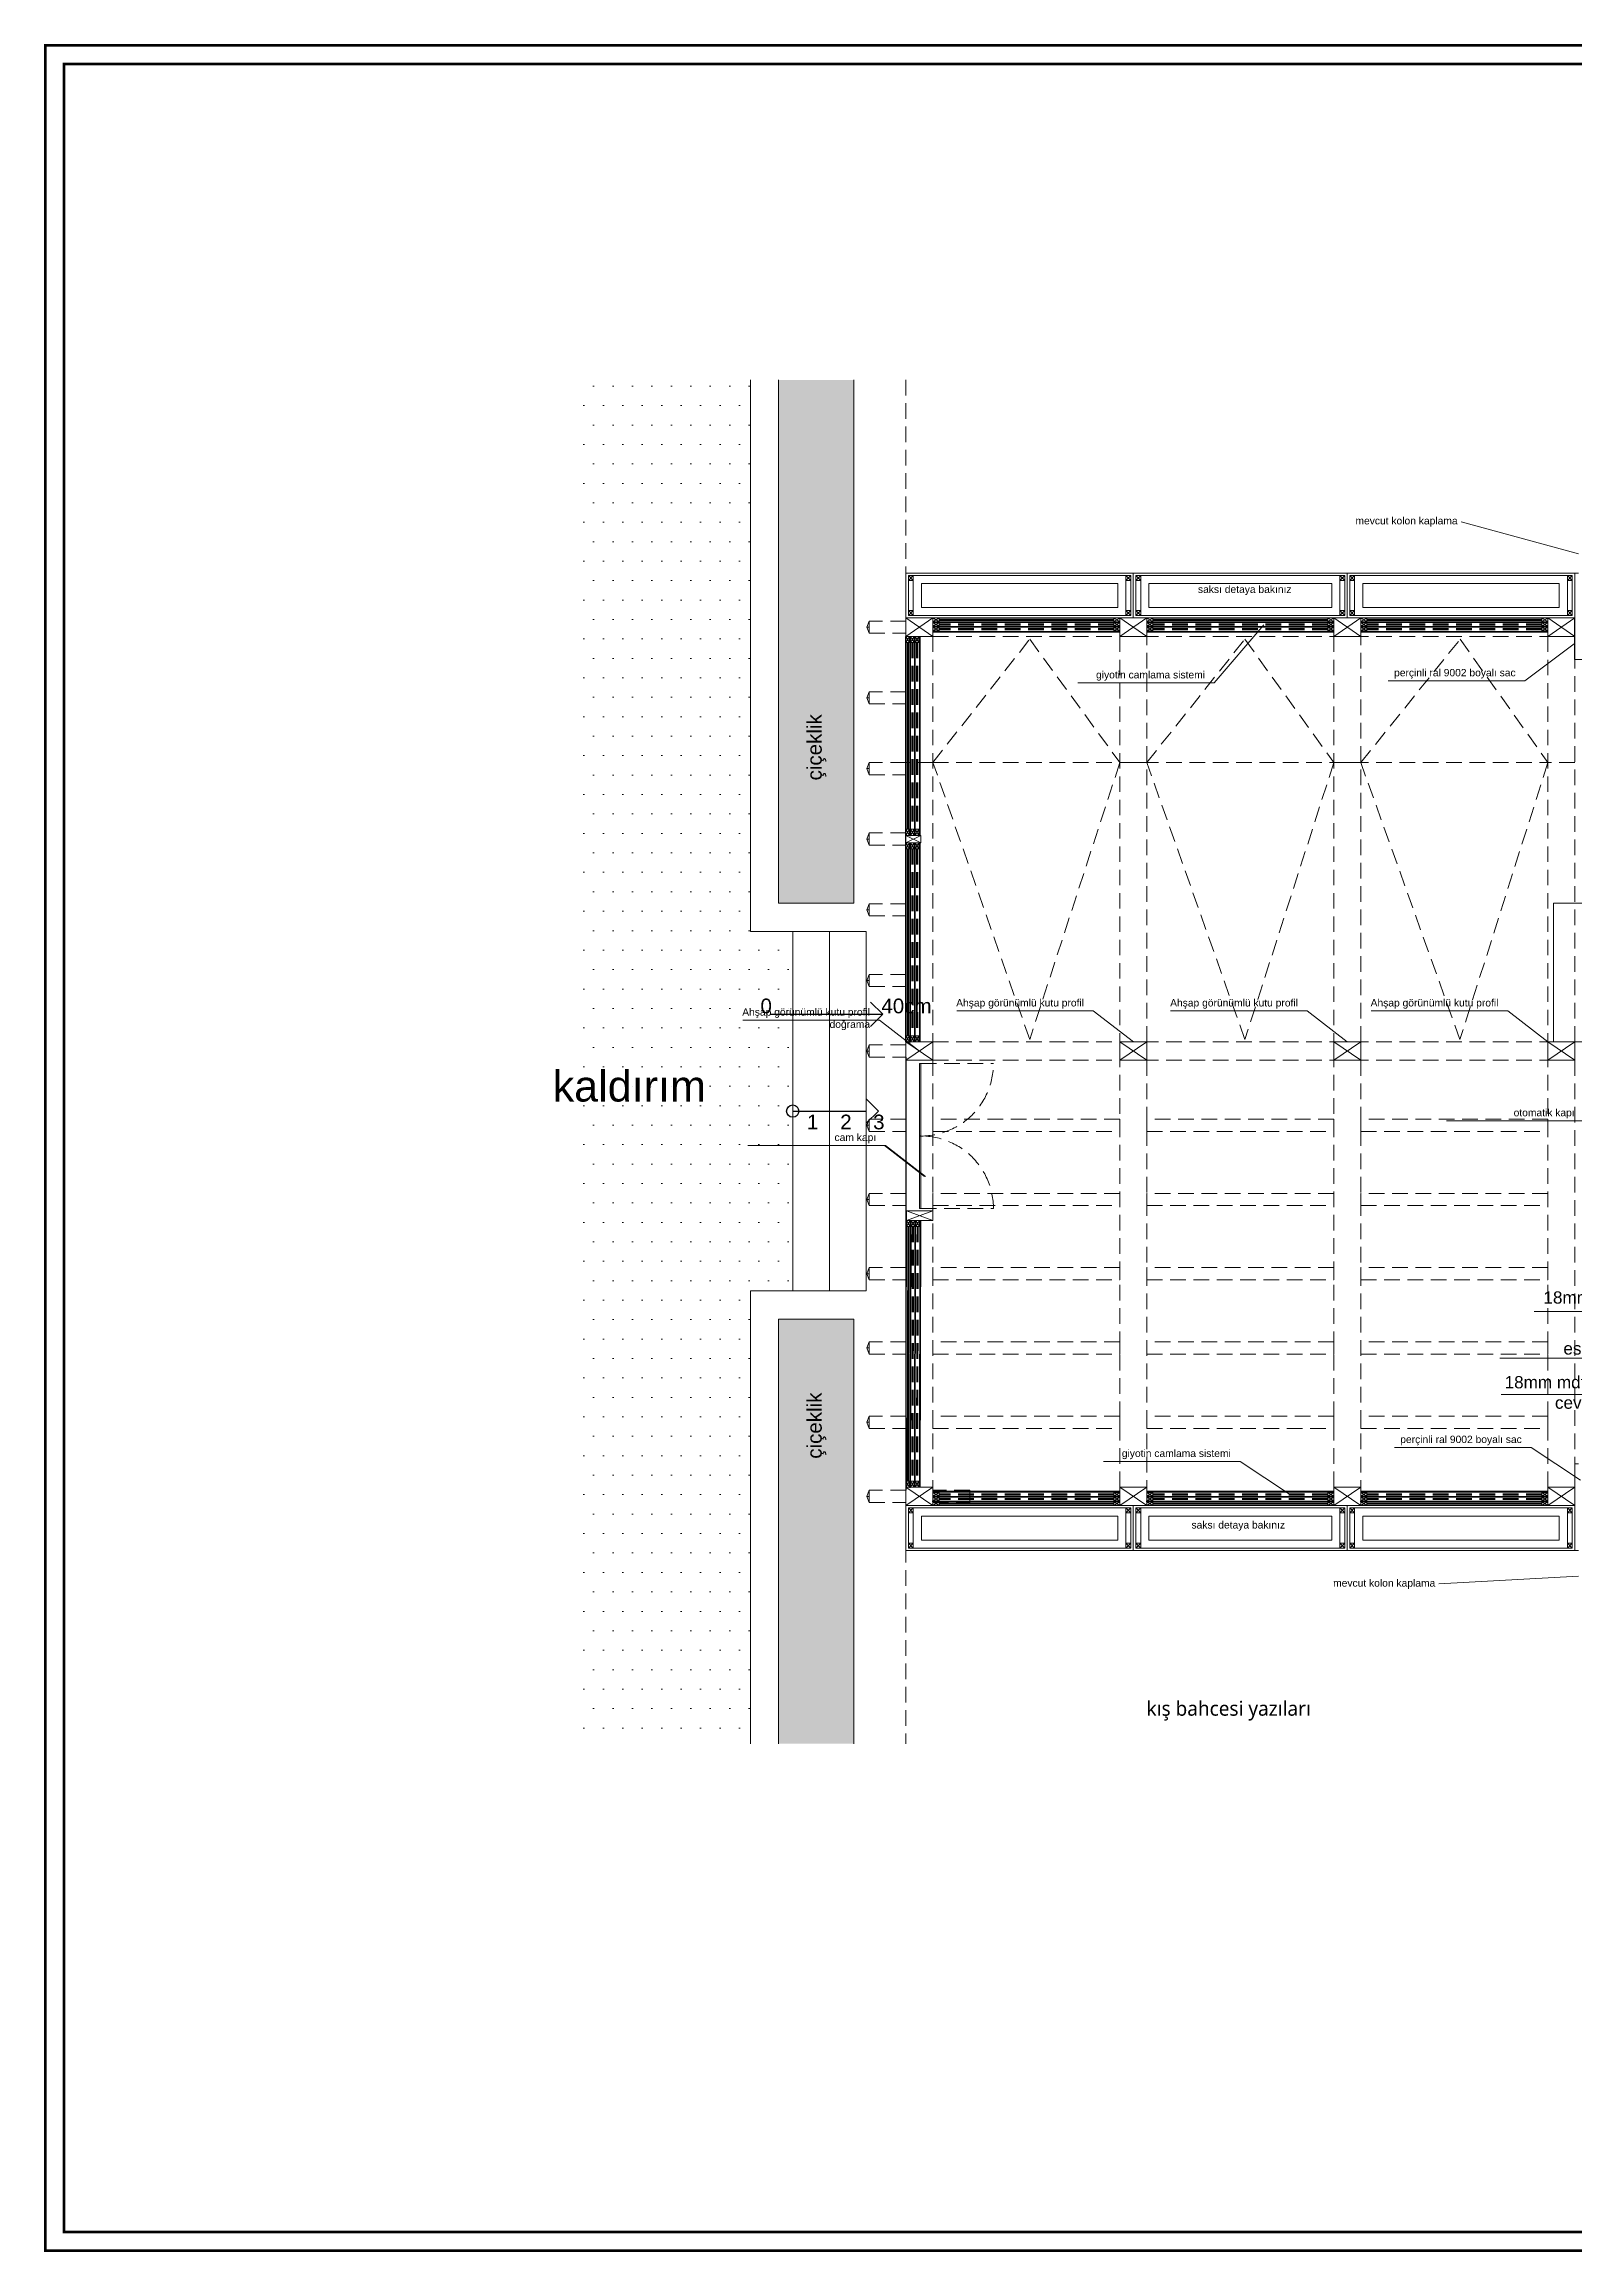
# Model space of a CAD drawing. Header units: millimetres. Extents: x 54215 to 67697, y 23496 to 56611.
# Drawn here: x 55058 to 56308, y 50261 to 52063 of the extents above; entities that cross this region are included whole.
import ezdxf

# ---------------------------------------------------------------- set-up
doc = ezdxf.new("R2010")
doc.units = ezdxf.units.MM
doc.linetypes.add('DASHED', pattern=[19.05, 12.7, -6.35])
for name, color, linetype, lineweight in [('- 0.09', 9, 'Continuous', 9), ('- 0.20', 41, 'Continuous', 20), ('no3_cam kesit arka', 141, 'Continuous', 18), ('no3_duvar kaplama', 8, 'Continuous', 0), ('no3_kutu profil gorunus', 8, 'Continuous', 0), ('no3_kutuprofil kesit', 74, 'Continuous', 18), ('no3_paslanmaz gorunus arka', 173, 'Continuous', 13), ('no3_yazı duvar', 152, 'Continuous', 0)]:
    doc.layers.add(name, color=color, linetype=linetype, lineweight=lineweight)
doc.layers.add('0 rölöve', color=7, linetype='Continuous', true_color=0xf1380e)
doc.styles.get("Standard").update_dxf_attribs({"font": 'arial.ttf'})

# ---------------------------------------------------------------- blocks, each defined once
blk = doc.blocks.new('plan girişblok')
at = {"layer": '- 0.09'}
h = blk.add_hatch(dxfattribs=at)
h.set_pattern_fill('DOTS', color=256, scale=10)
h.set_pattern_definition([(9e-15, (420.6, 0), (7.9375, 15.875), [0, -15.875])])
h.paths.add_polyline_path([(2808.2, 2892.5), (2946.2, 2892.5), (2946.2, 2930.9), (2808.2, 2930.9)], flags=24)
edge = h.paths.add_edge_path()
edge.add_line((2836.2, 3488.3), (2836.2, 2375.1))
edge.add_line((2836.2, 2375.1), (2976.1, 2375.1))
edge.add_line((2976.1, 2375.1), (2976.1, 2744.7))
edge.add_line((2976.1, 2744.7), (3010.6, 2744.7))
edge.add_line((3010.6, 2744.7), (3010.6, 2886.5))
edge.add_arc((3010.6, 2891.5), 5, 90, 270, ccw=False)
edge.add_line((3010.6, 2896.5), (3010.6, 3038.2))
edge.add_line((3010.6, 3038.2), (2976.1, 3038.2))
edge.add_line((2976.1, 3038.2), (2976.1, 3488.3))
edge.add_line((2976.1, 3488.3), (2836.2, 3488.3))
h = blk.add_hatch(dxfattribs=at)
h.set_pattern_fill('AR-SAND', color=256, scale=0.5)
h.set_pattern_definition([(37.5, (2446.458, 1691.468), (-0.80002, 24.47066), [0, -19.304, 0, -21.59, 0, -20.6375]), (7.5, (2446.458, 1691.47), (22.47616, 35.84126), [0, -10.414, 0, -17.399, 0, -6.6675]), (327.5, (2430.837, 1691.468), (39.54962, 0.07186), [0, -6.35, 0, -22.86, 0, -29.845]), (317.5, (2430.837, 1691.47), (38.1778, 11.14647), [0, -3.175, 0, -14.986, 0, -17.145])])
h.paths.add_polyline_path([(3060.6, 2721.7), (2999.1, 2721.7), (2999.1, 2532.7), (3060.6, 2532.7)])
h.paths.add_polyline_path([(3060.6, 2532.7), (2999.1, 2532.7), (2999.1, 2375.1), (3060.6, 2375.1)])
h.paths.add_polyline_path([(3060.6, 3330.7), (2999.1, 3330.7), (2999.1, 3061.2), (3060.6, 3061.2)])
h.paths.add_polyline_path([(3060.6, 3488.3), (2999.1, 3488.3), (2999.1, 3330.7), (3060.6, 3330.7)])
h.paths.add_polyline_path([(3041.4, 2603.9), (3041.4, 2665.6), (3018.5, 2665.6), (3018.5, 2603.9)], flags=24)
h.paths.add_polyline_path([(3041.4, 3157.6), (3041.4, 3219.3), (3018.5, 3219.3), (3018.5, 3157.6)], flags=24)
at = {"layer": '- 0.20'}
for p, q in [((2976.1, 3488.3), (2976.1, 3038.2)), ((2999.1, 3488.3), (2999.1, 3061.2)), ((3060.6, 3488.3), (3060.6, 3061.2)), ((3060.6, 3061.2), (2999.1, 3061.2)), ((3010.6, 3038.2), (2976.1, 3038.2)), ((3010.6, 3038.2), (3010.6, 2744.7)), ((3070.6, 3038.2), (3010.6, 3038.2)), ((3040.6, 3038.2), (3040.6, 2744.7)), ((3070.6, 3038.2), (3070.6, 2744.7)), ((2976.1, 2744.7), (2976.1, 2375.1)), ((3010.6, 2744.7), (2976.1, 2744.7)), ((3070.6, 2744.7), (3010.6, 2744.7)), ((2999.1, 2721.7), (2999.1, 2375.1)), ((3060.6, 2721.7), (2999.1, 2721.7)), ((3060.6, 2721.7), (3060.6, 2375.1))]:
    blk.add_line(p, q, dxfattribs=at)
for p, q in [((3125.1, 3291), (3125.1, 3290.2)), ((3299.7, 3291), (3299.7, 3290.2)), ((3474.4, 3291), (3474.4, 3290.2)), ((3649.1, 3260), (3649.1, 3294)), ((3103.1, 2948), (3103.1, 3279)), ((3106.1, 3116.5), (3106.9, 3116.5)), ((3106.1, 3105.5), (3106.9, 3105.5)), ((3106.1, 2948), (3106.9, 2948)), ((3103.1, 2935.5), (3103.1, 2582)), ((3106.5, 2797.2), (3107.3, 2797.2)), ((3106.1, 2584.5), (3106.9, 2584.5)), ((3125.1, 2572.5), (3125.1, 2573.3)), ((3299.7, 2572.5), (3299.7, 2573.3)), ((3474.4, 2572.5), (3474.4, 2573.3))]:
    blk.add_line(p, q)
blk.add_arc((3114.1, 2811.9), 59.2, 88.833, 90)
for p in [(3103.1, 2884.9), (3103.1, 2824.3), (3103.1, 2763.7), (3103.1, 2703.1), (3103.1, 2642.5)]:
    blk.add_point(p)
at = {"layer": '0 rölöve'}
for p, q in [((2992.4, 2970.5), (3084.1, 2970.5)), ((3010.6, 2891.5), (3070.6, 2891.5))]:
    blk.add_line(p, q, dxfattribs=at)
for points in [[(3074.1, 2980.5), (3084.1, 2970.5), (3074.1, 2960.5)], [(3070.6, 2901.5), (3080.6, 2891.5), (3070.6, 2881.5)]]:
    blk.add_lwpolyline(points, dxfattribs=at)
blk.add_circle((3010.6, 2891.5), 5, dxfattribs=at)
at = {"layer": 'no3_cam kesit arka'}
for p, q in [((3272.7, 3293), (3130.1, 3293)), ((3272.7, 3292.5), (3130.1, 3292.5)), ((3272.7, 3292), (3130.1, 3292)), ((3447.4, 3293), (3304.7, 3293)), ((3447.4, 3292.5), (3304.7, 3292.5)), ((3447.4, 3292), (3304.7, 3292)), ((3622.1, 3293), (3479.4, 3293)), ((3622.1, 3292.5), (3479.4, 3292.5)), ((3622.1, 3292), (3479.4, 3292)), ((3104.1, 3274), (3104.1, 3121.5)), ((3104.6, 3274), (3104.6, 3121.5)), ((3105.1, 3274), (3105.1, 3121.5)), ((3104.1, 3105.5), (3104.1, 2953)), ((3104.6, 3105.5), (3104.6, 2953)), ((3105.1, 3105.5), (3105.1, 2953)), ((3104.5, 2797.2), (3104.1, 2589.5)), ((3105, 2797.2), (3104.6, 2589.5)), ((3105.5, 2797.2), (3105.1, 2589.5)), ((3272.7, 2571.5), (3130.1, 2571.5)), ((3272.7, 2571), (3130.1, 2571)), ((3272.7, 2570.5), (3130.1, 2570.5)), ((3447.4, 2571.5), (3304.7, 2571.5)), ((3447.4, 2571), (3304.7, 2571)), ((3447.4, 2570.5), (3304.7, 2570.5)), ((3622.1, 2571.5), (3479.4, 2571.5)), ((3622.1, 2571), (3479.4, 2571)), ((3622.1, 2570.5), (3479.4, 2570.5))]:
    blk.add_line(p, q, dxfattribs=at)
at = {"layer": 'no3_cam kesit arka', "linetype": 'DASHED'}
for p, q in [((3272.7, 3289.2), (3130.1, 3289.2)), ((3272.7, 3288.7), (3130.1, 3288.7)), ((3272.7, 3288.2), (3130.1, 3288.2)), ((3272.7, 3285.4), (3130.1, 3285.4)), ((3272.7, 3284.9), (3130.1, 3284.9)), ((3272.7, 3284.4), (3130.1, 3284.4)), ((3447.4, 3289.2), (3304.7, 3289.2)), ((3447.4, 3288.7), (3304.7, 3288.7)), ((3447.4, 3288.2), (3304.7, 3288.2)), ((3447.4, 3285.4), (3304.7, 3285.4)), ((3447.4, 3284.9), (3304.7, 3284.9)), ((3447.4, 3284.4), (3304.7, 3284.4)), ((3622.1, 3289.2), (3479.4, 3289.2)), ((3622.1, 3288.7), (3479.4, 3288.7)), ((3622.1, 3288.2), (3479.4, 3288.2)), ((3622.1, 3285.4), (3479.4, 3285.4)), ((3622.1, 3284.9), (3479.4, 3284.9)), ((3622.1, 3284.4), (3479.4, 3284.4)), ((3107.9, 3274), (3107.9, 3121.5)), ((3108.4, 3274), (3108.4, 3121.5)), ((3108.9, 3274), (3108.9, 3121.5)), ((3111.7, 3274), (3111.7, 3121.5)), ((3112.2, 3274), (3112.2, 3121.5)), ((3112.7, 3274), (3112.7, 3121.5)), ((3107.9, 3105.5), (3107.9, 2953)), ((3108.4, 3105.5), (3108.4, 2953)), ((3108.9, 3105.5), (3108.9, 2953)), ((3111.7, 3105.5), (3111.7, 2953)), ((3112.2, 3105.5), (3112.2, 2953)), ((3112.7, 3105.5), (3112.7, 2953)), ((3108.3, 2797.2), (3107.9, 2589.5)), ((3108.8, 2797.2), (3108.4, 2589.5)), ((3109.3, 2797.2), (3108.9, 2589.5)), ((3112.1, 2797.2), (3111.7, 2589.5)), ((3112.6, 2797.2), (3112.2, 2589.5)), ((3113.1, 2797.2), (3112.7, 2589.5)), ((3272.7, 2579.1), (3130.1, 2579.1)), ((3272.7, 2578.6), (3130.1, 2578.6)), ((3272.7, 2578.1), (3130.1, 2578.1)), ((3447.4, 2579.1), (3304.7, 2579.1)), ((3447.4, 2578.6), (3304.7, 2578.6)), ((3447.4, 2578.1), (3304.7, 2578.1)), ((3622.1, 2579.1), (3479.4, 2579.1)), ((3622.1, 2578.6), (3479.4, 2578.6)), ((3622.1, 2578.1), (3479.4, 2578.1)), ((3272.7, 2575.3), (3130.1, 2575.3)), ((3272.7, 2574.8), (3130.1, 2574.8)), ((3272.7, 2574.3), (3130.1, 2574.3)), ((3447.4, 2575.3), (3304.7, 2575.3)), ((3447.4, 2574.8), (3304.7, 2574.8)), ((3447.4, 2574.3), (3304.7, 2574.3)), ((3622.1, 2575.3), (3479.4, 2575.3)), ((3622.1, 2574.8), (3479.4, 2574.8)), ((3622.1, 2574.3), (3479.4, 2574.3))]:
    blk.add_line(p, q, dxfattribs=at)
at = {"layer": 'no3_cam kesit arka'}
blk.add_lwpolyline([(3114.1, 2930.3), (3115.3, 2930.3), (3115.3, 2811.9), (3114.1, 2811.9)], close=True, dxfattribs=at)
at = {"layer": 'no3_duvar kaplama', "linetype": 'DASHED'}
for p, q in [((3103.1, 3488.3), (3103.1, 2375.1)), ((3071.1, 3286.5), (3073.1, 3291.5)), ((3073.1, 3286.5), (3071.1, 3286.5)), ((3073.1, 3286.5), (3071.1, 3286.5)), ((3071.1, 3286.5), (3073.1, 3281.5)), ((3125.1, 3294), (3627.1, 3294)), ((3125.1, 3279), (3125.1, 2948)), ((3125.1, 3279), (3627.1, 3279)), ((3125.1, 3176), (3204.1, 3276.7)), ((3204.1, 3276.7), (3277.7, 3176)), ((3277.7, 3279), (3277.7, 2948)), ((3299.7, 2948), (3299.7, 3279)), ((3299.7, 3176), (3379.8, 3276.7)), ((3379.8, 3276.7), (3452.4, 3176)), ((3452.4, 3279), (3452.4, 2948)), ((3474.4, 2948), (3474.4, 3279)), ((3474.4, 3176), (3555.5, 3276.7)), ((3555.5, 3276.7), (3627.1, 3176)), ((3627.1, 3279), (3627.1, 2948)), ((3649.1, 2948), (3649.1, 3279)), ((3071.1, 3228.8), (3073.1, 3233.8)), ((3073.1, 3228.8), (3071.1, 3228.8)), ((3073.1, 3228.8), (3071.1, 3228.8)), ((3071.1, 3228.8), (3073.1, 3223.8)), ((3071.1, 3171.1), (3073.1, 3176.1)), ((3125.1, 3176), (3103.1, 3176)), ((3125.1, 3176), (3627.1, 3176)), ((3204.1, 2949.8), (3125.1, 3176)), ((3277.7, 3176), (3204.1, 2949.8)), ((3299.7, 3176), (3277.7, 3176)), ((3379.8, 2949.8), (3299.7, 3176)), ((3452.4, 3176), (3379.8, 2949.8)), ((3474.4, 3176), (3452.4, 3176)), ((3555.4, 2949.8), (3474.4, 3176)), ((3627.1, 3176), (3555.4, 2949.8)), ((3649.1, 3176), (3627.1, 3176)), ((3073.1, 3171.1), (3071.1, 3171.1)), ((3073.1, 3171.1), (3071.1, 3171.1)), ((3071.1, 3171.1), (3073.1, 3166.1)), ((3071.1, 3113.5), (3073.1, 3118.5)), ((3073.1, 3113.5), (3071.1, 3113.5)), ((3073.1, 3113.5), (3071.1, 3113.5)), ((3071.1, 3113.5), (3073.1, 3108.5)), ((3071.1, 3055.8), (3073.1, 3060.8)), ((3073.1, 3055.8), (3071.1, 3055.8)), ((3073.1, 3055.8), (3071.1, 3055.8)), ((3071.1, 3055.8), (3073.1, 3050.8)), ((3071.1, 2998.1), (3073.1, 3003.1)), ((3073.1, 2998.1), (3071.1, 2998.1)), ((3073.1, 2998.1), (3071.1, 2998.1)), ((3071.1, 2998.1), (3073.1, 2993.1)), ((3071.1, 2940.5), (3073.1, 2945.5)), ((3073.1, 2940.5), (3071.1, 2940.5)), ((3073.1, 2940.5), (3071.1, 2940.5)), ((3071.1, 2940.5), (3073.1, 2935.5)), ((3125.1, 2948), (3627.1, 2948)), ((3115.3, 2930.3), (3174.5, 2930.3)), ((3125.1, 2933), (3627.1, 2933)), ((3125.1, 2933), (3125.1, 2584.5)), ((3277.7, 2584.5), (3277.7, 2933)), ((3299.7, 2933), (3299.7, 2584.5)), ((3452.4, 2584.5), (3452.4, 2933)), ((3474.4, 2933), (3474.4, 2584.5)), ((3627.1, 2584.5), (3627.1, 2933)), ((3649.1, 2933), (3649.1, 2586.5)), ((3071.1, 2879.9), (3073.1, 2884.9)), ((3073.1, 2879.9), (3071.1, 2879.9)), ((3073.1, 2879.9), (3071.1, 2879.9)), ((3071.1, 2879.9), (3073.1, 2874.9)), ((3071.1, 2819.3), (3073.1, 2824.3)), ((3073.1, 2819.3), (3071.1, 2819.3)), ((3073.1, 2819.3), (3071.1, 2819.3)), ((3071.1, 2819.3), (3073.1, 2814.3)), ((3115.3, 2811.9), (3174.5, 2812)), ((3071.1, 2758.7), (3073.1, 2763.7)), ((3073.1, 2758.7), (3071.1, 2758.7)), ((3073.1, 2758.7), (3071.1, 2758.7)), ((3071.1, 2758.7), (3073.1, 2753.7)), ((3071.1, 2698.1), (3073.1, 2703.1)), ((3073.1, 2698.1), (3071.1, 2698.1)), ((3073.1, 2698.1), (3071.1, 2698.1)), ((3071.1, 2698.1), (3073.1, 2693.1)), ((3071.1, 2637.5), (3073.1, 2642.5)), ((3073.1, 2637.5), (3071.1, 2637.5)), ((3073.1, 2637.5), (3071.1, 2637.5)), ((3071.1, 2637.5), (3073.1, 2632.5)), ((3071.1, 2577), (3073.1, 2582)), ((3073.1, 2577), (3071.1, 2577)), ((3073.1, 2577), (3071.1, 2577)), ((3071.1, 2577), (3073.1, 2572))]:
    blk.add_line(p, q, dxfattribs=at)
for points in [[(3073.1, 3281.5), (3103.1, 3281.5), (3103.1, 3291.5), (3073.1, 3291.5)], [(3073.1, 3223.8), (3103.1, 3223.8), (3103.1, 3233.8), (3073.1, 3233.8)], [(3073.1, 3166.1), (3103.1, 3166.1), (3103.1, 3176.1), (3073.1, 3176.1)], [(3073.1, 3108.5), (3103.1, 3108.5), (3103.1, 3118.5), (3073.1, 3118.5)], [(3073.1, 3050.8), (3103.1, 3050.8), (3103.1, 3060.8), (3073.1, 3060.8)], [(3073.1, 2993.1), (3103.1, 2993.1), (3103.1, 3003.1), (3073.1, 3003.1)], [(3073.1, 2935.5), (3103.1, 2935.5), (3103.1, 2945.5), (3073.1, 2945.5)], [(3073.1, 2874.9), (3103.1, 2874.9), (3103.1, 2884.9), (3073.1, 2884.9)], [(3125.1, 2874.9), (3277.7, 2874.9), (3277.7, 2884.9), (3125.1, 2884.9)], [(3299.7, 2874.9), (3452.4, 2874.9), (3452.4, 2884.9), (3299.7, 2884.9)], [(3474.4, 2874.9), (3627.1, 2874.9), (3627.1, 2884.9), (3474.4, 2884.9)], [(3073.1, 2814.3), (3103.1, 2814.3), (3103.1, 2824.3), (3073.1, 2824.3)], [(3125.1, 2814.3), (3277.7, 2814.3), (3277.7, 2824.3), (3125.1, 2824.3)], [(3299.7, 2814.3), (3452.4, 2814.3), (3452.4, 2824.3), (3299.7, 2824.3)], [(3474.4, 2814.3), (3627.1, 2814.3), (3627.1, 2824.3), (3474.4, 2824.3)], [(3073.1, 2753.7), (3103.1, 2753.7), (3103.1, 2763.7), (3073.1, 2763.7)], [(3125.1, 2753.7), (3277.7, 2753.7), (3277.7, 2763.7), (3125.1, 2763.7)], [(3299.7, 2753.7), (3452.4, 2753.7), (3452.4, 2763.7), (3299.7, 2763.7)], [(3474.4, 2753.7), (3627.1, 2753.7), (3627.1, 2763.7), (3474.4, 2763.7)], [(3073.1, 2693.1), (3103.1, 2693.1), (3103.1, 2703.1), (3073.1, 2703.1)], [(3125.1, 2693.1), (3277.7, 2693.1), (3277.7, 2703.1), (3125.1, 2703.1)], [(3299.7, 2693.1), (3452.4, 2693.1), (3452.4, 2703.1), (3299.7, 2703.1)], [(3474.4, 2693.1), (3627.1, 2693.1), (3627.1, 2703.1), (3474.4, 2703.1)], [(3073.1, 2632.5), (3103.1, 2632.5), (3103.1, 2642.5), (3073.1, 2642.5)], [(3125.1, 2632.5), (3277.7, 2632.5), (3277.7, 2642.5), (3125.1, 2642.5)], [(3299.7, 2632.5), (3452.4, 2632.5), (3452.4, 2642.5), (3299.7, 2642.5)], [(3474.4, 2632.5), (3627.1, 2632.5), (3627.1, 2642.5), (3474.4, 2642.5)], [(3073.1, 2572), (3103.1, 2572), (3103.1, 2582), (3073.1, 2582)], [(3125.1, 2572), (3155.1, 2572), (3155.1, 2582), (3125.1, 2582)]]:
    blk.add_lwpolyline(points, close=True, dxfattribs=at)
for centre, start, end in [((3115.3, 2930.3), 268.8328, 0), ((3115.3, 2812), 0, 91.1672)]:
    blk.add_arc(centre, 59.2, start, end, dxfattribs=at)
at = {"layer": 'no3_kutu profil gorunus'}
for p, q in [((3109.1, 3324.7), (3109.1, 3300)), ((3282.7, 3324.7), (3282.7, 3300)), ((3277.7, 3290.9), (3125.1, 3290.9)), ((3277.7, 3290.3), (3125.1, 3290.3)), ((3125.1, 3287.2), (3130.1, 3290.2)), ((3130.1, 3287.2), (3125.1, 3290.2)), ((3277.7, 3287.1), (3125.1, 3287.1)), ((3277.7, 3286.5), (3125.1, 3286.5)), ((3125.1, 3286.4), (3130.1, 3283.4)), ((3130.1, 3286.4), (3125.1, 3283.4)), ((3277.7, 3283), (3125.1, 3283)), ((3277.7, 3282.4), (3125.1, 3282.4)), ((3277.7, 3287.2), (3272.7, 3290.2)), ((3272.7, 3287.2), (3277.7, 3290.2)), ((3277.7, 3286.4), (3272.7, 3283.4)), ((3272.7, 3286.4), (3277.7, 3283.4)), ((3452.4, 3290.9), (3299.7, 3290.9)), ((3452.4, 3290.3), (3299.7, 3290.3)), ((3299.7, 3287.2), (3304.7, 3290.2)), ((3304.7, 3287.2), (3299.7, 3290.2)), ((3452.4, 3287.1), (3299.7, 3287.1)), ((3452.4, 3286.5), (3299.7, 3286.5)), ((3299.7, 3286.4), (3304.7, 3283.4)), ((3304.7, 3286.4), (3299.7, 3283.4)), ((3452.4, 3283), (3299.7, 3283)), ((3452.4, 3282.4), (3299.7, 3282.4)), ((3452.4, 3287.2), (3447.4, 3290.2)), ((3447.4, 3287.2), (3452.4, 3290.2)), ((3452.4, 3286.4), (3447.4, 3283.4)), ((3447.4, 3286.4), (3452.4, 3283.4)), ((3627.1, 3290.9), (3474.4, 3290.9)), ((3627.1, 3290.3), (3474.4, 3290.3)), ((3474.4, 3287.2), (3479.4, 3290.2)), ((3479.4, 3287.2), (3474.4, 3290.2)), ((3627.1, 3287.1), (3474.4, 3287.1)), ((3627.1, 3286.5), (3474.4, 3286.5)), ((3474.4, 3286.4), (3479.4, 3283.4)), ((3479.4, 3286.4), (3474.4, 3283.4)), ((3627.1, 3283), (3474.4, 3283)), ((3627.1, 3282.4), (3474.4, 3282.4)), ((3627.1, 3287.2), (3622.1, 3290.2)), ((3622.1, 3287.2), (3627.1, 3290.2)), ((3627.1, 3286.4), (3622.1, 3283.4)), ((3622.1, 3286.4), (3627.1, 3283.4)), ((3106.2, 3279), (3106.2, 3116.5)), ((3106.8, 3279), (3106.8, 3116.5)), ((3109.9, 3279), (3106.9, 3274)), ((3109.9, 3274), (3106.9, 3279)), ((3110, 3279), (3110, 3116.5)), ((3110.6, 3279), (3110.6, 3116.5)), ((3110.7, 3279), (3113.7, 3274)), ((3110.7, 3274), (3113.7, 3279)), ((3114.1, 3279), (3114.1, 3116.5)), ((3114.7, 3279), (3114.7, 3116.5)), ((3109.9, 3116.5), (3106.9, 3121.5)), ((3109.9, 3121.5), (3106.9, 3116.5)), ((3110.7, 3116.5), (3113.7, 3121.5)), ((3110.7, 3121.5), (3113.7, 3116.5)), ((3106.2, 3110.5), (3106.2, 2948)), ((3106.8, 3110.5), (3106.8, 2948)), ((3109.9, 3105.5), (3106.9, 3110.5)), ((3109.9, 3110.5), (3106.9, 3105.5)), ((3110, 3110.5), (3110, 2948)), ((3110.6, 3110.5), (3110.6, 2948)), ((3110.7, 3105.5), (3113.7, 3110.5)), ((3110.7, 3110.5), (3113.7, 3105.5)), ((3114.1, 3110.5), (3114.1, 2948)), ((3114.7, 3110.5), (3114.7, 2948)), ((3109.9, 2948), (3106.9, 2953)), ((3109.9, 2953), (3106.9, 2948)), ((3110.7, 2948), (3113.7, 2953)), ((3110.7, 2953), (3113.7, 2948)), ((3106.6, 2802.2), (3106.2, 2584.5)), ((3107.2, 2802.2), (3106.8, 2584.5)), ((3110.3, 2797.2), (3107.3, 2802.2)), ((3110.3, 2802.2), (3107.3, 2797.2)), ((3110.4, 2802.2), (3110, 2584.5)), ((3111, 2802.2), (3110.6, 2584.5)), ((3111.1, 2797.2), (3114.1, 2802.2)), ((3111.1, 2802.2), (3114.1, 2797.2)), ((3114.5, 2802.2), (3114.1, 2584.5)), ((3115.1, 2802.2), (3114.7, 2584.5)), ((3109.9, 2584.5), (3106.9, 2589.5)), ((3109.9, 2589.5), (3106.9, 2584.5)), ((3110.7, 2584.5), (3113.7, 2589.5)), ((3110.7, 2589.5), (3113.7, 2584.5)), ((3277.7, 2581.1), (3125.1, 2581.1)), ((3277.7, 2580.5), (3125.1, 2580.5)), ((3125.1, 2577.1), (3130.1, 2580.1)), ((3130.1, 2577.1), (3125.1, 2580.1)), ((3277.7, 2577.1), (3272.7, 2580.1)), ((3272.7, 2577.1), (3277.7, 2580.1)), ((3452.4, 2581.1), (3299.7, 2581.1)), ((3452.4, 2580.5), (3299.7, 2580.5)), ((3299.7, 2577.1), (3304.7, 2580.1)), ((3304.7, 2577.1), (3299.7, 2580.1)), ((3452.4, 2577.1), (3447.4, 2580.1)), ((3447.4, 2577.1), (3452.4, 2580.1)), ((3627.1, 2581.1), (3474.4, 2581.1)), ((3627.1, 2580.5), (3474.4, 2580.5)), ((3474.4, 2577.1), (3479.4, 2580.1)), ((3479.4, 2577.1), (3474.4, 2580.1)), ((3627.1, 2577.1), (3622.1, 2580.1)), ((3622.1, 2577.1), (3627.1, 2580.1)), ((3109.1, 2563.5), (3109.1, 2538.7)), ((3277.7, 2577), (3125.1, 2577)), ((3277.7, 2576.4), (3125.1, 2576.4)), ((3125.1, 2576.3), (3130.1, 2573.3)), ((3130.1, 2576.3), (3125.1, 2573.3)), ((3277.7, 2573.2), (3125.1, 2573.2)), ((3277.7, 2572.6), (3125.1, 2572.6)), ((3277.7, 2576.3), (3272.7, 2573.3)), ((3272.7, 2576.3), (3277.7, 2573.3)), ((3282.7, 2563.5), (3282.7, 2538.7)), ((3452.4, 2577), (3299.7, 2577)), ((3452.4, 2576.4), (3299.7, 2576.4)), ((3299.7, 2576.3), (3304.7, 2573.3)), ((3304.7, 2576.3), (3299.7, 2573.3)), ((3452.4, 2573.2), (3299.7, 2573.2)), ((3452.4, 2572.6), (3299.7, 2572.6)), ((3452.4, 2576.3), (3447.4, 2573.3)), ((3447.4, 2576.3), (3452.4, 2573.3)), ((3627.1, 2577), (3474.4, 2577)), ((3627.1, 2576.4), (3474.4, 2576.4)), ((3474.4, 2576.3), (3479.4, 2573.3)), ((3479.4, 2576.3), (3474.4, 2573.3)), ((3627.1, 2573.2), (3474.4, 2573.2)), ((3627.1, 2572.6), (3474.4, 2572.6)), ((3627.1, 2576.3), (3622.1, 2573.3)), ((3622.1, 2576.3), (3627.1, 2573.3))]:
    blk.add_line(p, q, dxfattribs=at)
for points in [[(3103.1, 3330.7), (3288.7, 3330.7), (3288.7, 3294), (3103.1, 3294)], [(3105.1, 3328.7), (3286.7, 3328.7), (3286.7, 3296), (3105.1, 3296)], [(3288.7, 3330.7), (3463.4, 3330.7), (3463.4, 3294), (3288.7, 3294)], [(3290.7, 3328.7), (3461.4, 3328.7), (3461.4, 3296), (3290.7, 3296)], [(3463.4, 3330.7), (3649.1, 3330.7), (3649.1, 3294), (3463.4, 3294)], [(3465.4, 3328.7), (3647.1, 3328.7), (3647.1, 3296), (3465.4, 3296)], [(3125.1, 3294), (3277.7, 3294), (3277.7, 3282.4), (3125.1, 3282.4)], [(3125.1, 3287.2), (3130.1, 3287.2), (3130.1, 3290.2), (3125.1, 3290.2)], [(3125.1, 3283.4), (3130.1, 3283.4), (3130.1, 3286.4), (3125.1, 3286.4)], [(3277.7, 3287.2), (3272.7, 3287.2), (3272.7, 3290.2), (3277.7, 3290.2)], [(3277.7, 3283.4), (3272.7, 3283.4), (3272.7, 3286.4), (3277.7, 3286.4)], [(3299.7, 3294), (3452.4, 3294), (3452.4, 3282.4), (3299.7, 3282.4)], [(3299.7, 3287.2), (3304.7, 3287.2), (3304.7, 3290.2), (3299.7, 3290.2)], [(3299.7, 3283.4), (3304.7, 3283.4), (3304.7, 3286.4), (3299.7, 3286.4)], [(3452.4, 3287.2), (3447.4, 3287.2), (3447.4, 3290.2), (3452.4, 3290.2)], [(3452.4, 3283.4), (3447.4, 3283.4), (3447.4, 3286.4), (3452.4, 3286.4)], [(3474.4, 3294), (3627.1, 3294), (3627.1, 3282.4), (3474.4, 3282.4)], [(3474.4, 3287.2), (3479.4, 3287.2), (3479.4, 3290.2), (3474.4, 3290.2)], [(3474.4, 3283.4), (3479.4, 3283.4), (3479.4, 3286.4), (3474.4, 3286.4)], [(3627.1, 3287.2), (3622.1, 3287.2), (3622.1, 3290.2), (3627.1, 3290.2)], [(3627.1, 3283.4), (3622.1, 3283.4), (3622.1, 3286.4), (3627.1, 3286.4)], [(3103.1, 3116.5), (3103.1, 3279), (3114.7, 3279), (3114.7, 3116.5)], [(3109.9, 3279), (3109.9, 3274), (3106.9, 3274), (3106.9, 3279)], [(3113.7, 3279), (3113.7, 3274), (3110.7, 3274), (3110.7, 3279)], [(3109.9, 3116.5), (3109.9, 3121.5), (3106.9, 3121.5), (3106.9, 3116.5)], [(3113.7, 3116.5), (3113.7, 3121.5), (3110.7, 3121.5), (3110.7, 3116.5)], [(3103.1, 2948), (3103.1, 3110.5), (3114.7, 3110.5), (3114.7, 2948)], [(3109.9, 3105.5), (3109.9, 3110.5), (3106.9, 3110.5), (3106.9, 3105.5)], [(3113.7, 3105.5), (3113.7, 3110.5), (3110.7, 3110.5), (3110.7, 3105.5)], [(3109.9, 2948), (3109.9, 2953), (3106.9, 2953), (3106.9, 2948)], [(3113.7, 2948), (3113.7, 2953), (3110.7, 2953), (3110.7, 2948)], [(3103.1, 2584.5), (3103.5, 2802.2), (3115.1, 2802.2), (3114.7, 2584.5)], [(3110.3, 2797.2), (3110.3, 2802.2), (3107.3, 2802.2), (3107.3, 2797.2)], [(3114.1, 2797.2), (3114.1, 2802.2), (3111.1, 2802.2), (3111.1, 2797.2)], [(3109.9, 2584.5), (3109.9, 2589.5), (3106.9, 2589.5), (3106.9, 2584.5)], [(3113.7, 2584.5), (3113.7, 2589.5), (3110.7, 2589.5), (3110.7, 2584.5)], [(3125.1, 2569.5), (3277.7, 2569.5), (3277.7, 2581.1), (3125.1, 2581.1)], [(3125.1, 2580.1), (3130.1, 2580.1), (3130.1, 2577.1), (3125.1, 2577.1)], [(3277.7, 2580.1), (3272.7, 2580.1), (3272.7, 2577.1), (3277.7, 2577.1)], [(3299.7, 2569.5), (3452.4, 2569.5), (3452.4, 2581.1), (3299.7, 2581.1)], [(3299.7, 2580.1), (3304.7, 2580.1), (3304.7, 2577.1), (3299.7, 2577.1)], [(3452.4, 2580.1), (3447.4, 2580.1), (3447.4, 2577.1), (3452.4, 2577.1)], [(3474.4, 2569.5), (3627.1, 2569.5), (3627.1, 2581.1), (3474.4, 2581.1)], [(3474.4, 2580.1), (3479.4, 2580.1), (3479.4, 2577.1), (3474.4, 2577.1)], [(3627.1, 2580.1), (3622.1, 2580.1), (3622.1, 2577.1), (3627.1, 2577.1)], [(3103.1, 2569.5), (3288.7, 2569.5), (3288.7, 2532.7), (3103.1, 2532.7)], [(3105.1, 2567.5), (3286.7, 2567.5), (3286.7, 2534.7), (3105.1, 2534.7)], [(3125.1, 2576.3), (3130.1, 2576.3), (3130.1, 2573.3), (3125.1, 2573.3)], [(3277.7, 2576.3), (3272.7, 2576.3), (3272.7, 2573.3), (3277.7, 2573.3)], [(3288.7, 2569.5), (3463.4, 2569.5), (3463.4, 2532.7), (3288.7, 2532.7)], [(3290.7, 2567.5), (3461.4, 2567.5), (3461.4, 2534.7), (3290.7, 2534.7)], [(3299.7, 2576.3), (3304.7, 2576.3), (3304.7, 2573.3), (3299.7, 2573.3)], [(3452.4, 2576.3), (3447.4, 2576.3), (3447.4, 2573.3), (3452.4, 2573.3)], [(3463.4, 2569.5), (3649.1, 2569.5), (3649.1, 2532.7), (3463.4, 2532.7)], [(3465.4, 2567.5), (3647.1, 2567.5), (3647.1, 2534.7), (3465.4, 2534.7)], [(3474.4, 2576.3), (3479.4, 2576.3), (3479.4, 2573.3), (3474.4, 2573.3)], [(3627.1, 2576.3), (3622.1, 2576.3), (3622.1, 2573.3), (3627.1, 2573.3)]]:
    blk.add_lwpolyline(points, close=True, dxfattribs=at)
at = {"layer": 'no3_kutuprofil kesit'}
for p, q in [((3105.1, 3324.7), (3109.1, 3328.7)), ((3109.1, 3324.7), (3105.1, 3328.7)), ((3282.7, 3324.7), (3286.7, 3328.7)), ((3286.7, 3324.7), (3282.7, 3328.7)), ((3294.7, 3324.7), (3290.7, 3328.7)), ((3290.7, 3324.7), (3294.7, 3328.7)), ((3457.4, 3324.7), (3461.4, 3328.7)), ((3461.4, 3324.7), (3457.4, 3328.7)), ((3469.4, 3324.7), (3465.4, 3328.7)), ((3465.4, 3324.7), (3469.4, 3328.7)), ((3647.1, 3324.7), (3643.1, 3328.7)), ((3643.1, 3324.7), (3647.1, 3328.7)), ((3105.1, 3296), (3109.1, 3300)), ((3109.1, 3296), (3105.1, 3300)), ((3282.7, 3296), (3286.7, 3300)), ((3286.7, 3296), (3282.7, 3300)), ((3294.7, 3296), (3290.7, 3300)), ((3290.7, 3296), (3294.7, 3300)), ((3457.4, 3296), (3461.4, 3300)), ((3461.4, 3296), (3457.4, 3300)), ((3469.4, 3296), (3465.4, 3300)), ((3465.4, 3296), (3469.4, 3300)), ((3647.1, 3296), (3643.1, 3300)), ((3643.1, 3296), (3647.1, 3300)), ((3125.1, 3279), (3103.1, 3294)), ((3103.1, 3279), (3125.1, 3294)), ((3130.1, 3291), (3125.1, 3294)), ((3125.1, 3291), (3130.1, 3294)), ((3272.7, 3291), (3277.7, 3294)), ((3277.7, 3291), (3272.7, 3294)), ((3299.7, 3279), (3277.7, 3294)), ((3277.7, 3279), (3299.7, 3294)), ((3304.7, 3291), (3299.7, 3294)), ((3299.7, 3291), (3304.7, 3294)), ((3447.4, 3291), (3452.4, 3294)), ((3452.4, 3291), (3447.4, 3294)), ((3474.4, 3279), (3452.4, 3294)), ((3452.4, 3279), (3474.4, 3294)), ((3479.4, 3291), (3474.4, 3294)), ((3474.4, 3291), (3479.4, 3294)), ((3622.1, 3291), (3627.1, 3294)), ((3627.1, 3291), (3622.1, 3294)), ((3649.1, 3279), (3627.1, 3294)), ((3627.1, 3279), (3649.1, 3294)), ((3106.1, 3274), (3103.1, 3279)), ((3106.1, 3279), (3103.1, 3274)), ((3649.1, 3260), (3680.9, 3260)), ((3106.1, 3121.5), (3103.1, 3116.5)), ((3106.1, 3116.5), (3103.1, 3121.5)), ((3115.1, 3110.5), (3103.1, 3116.5)), ((3103.1, 3110.5), (3115.1, 3116.5)), ((3106.1, 3110.5), (3103.1, 3105.5)), ((3106.1, 3105.5), (3103.1, 3110.5)), ((3106.1, 2953), (3103.1, 2948)), ((3106.1, 2948), (3103.1, 2953)), ((3125.1, 2933), (3103.1, 2948)), ((3103.1, 2933), (3125.1, 2948)), ((3299.7, 2933), (3277.7, 2948)), ((3277.7, 2933), (3299.7, 2948)), ((3474.4, 2933), (3452.4, 2948)), ((3452.4, 2933), (3474.4, 2948)), ((3649.1, 2933), (3627.1, 2948)), ((3627.1, 2933), (3649.1, 2948)), ((3125.1, 2810.2), (3103.5, 2802.2)), ((3125.1, 2802.2), (3103.5, 2810.2)), ((3106.5, 2802.2), (3103.5, 2797.2)), ((3106.5, 2797.2), (3103.5, 2802.2)), ((3106.1, 2589.5), (3103.1, 2584.5)), ((3106.1, 2584.5), (3103.1, 2589.5)), ((3125.1, 2569.5), (3103.1, 2584.5)), ((3103.1, 2569.5), (3125.1, 2584.5)), ((3299.7, 2569.5), (3277.7, 2584.5)), ((3277.7, 2569.5), (3299.7, 2584.5)), ((3474.4, 2569.5), (3452.4, 2584.5)), ((3452.4, 2569.5), (3474.4, 2584.5)), ((3649.1, 2569.5), (3627.1, 2584.5)), ((3627.1, 2569.5), (3649.1, 2584.5)), ((3105.1, 2563.5), (3109.1, 2567.5)), ((3109.1, 2563.5), (3105.1, 2567.5)), ((3130.1, 2572.5), (3125.1, 2569.5)), ((3125.1, 2572.5), (3130.1, 2569.5)), ((3272.7, 2572.5), (3277.7, 2569.5)), ((3277.7, 2572.5), (3272.7, 2569.5)), ((3282.7, 2563.5), (3286.7, 2567.5)), ((3286.7, 2563.5), (3282.7, 2567.5)), ((3294.7, 2563.5), (3290.7, 2567.5)), ((3290.7, 2563.5), (3294.7, 2567.5)), ((3304.7, 2572.5), (3299.7, 2569.5)), ((3299.7, 2572.5), (3304.7, 2569.5)), ((3447.4, 2572.5), (3452.4, 2569.5)), ((3452.4, 2572.5), (3447.4, 2569.5)), ((3457.4, 2563.5), (3461.4, 2567.5)), ((3461.4, 2563.5), (3457.4, 2567.5)), ((3469.4, 2563.5), (3465.4, 2567.5)), ((3465.4, 2563.5), (3469.4, 2567.5)), ((3479.4, 2572.5), (3474.4, 2569.5)), ((3474.4, 2572.5), (3479.4, 2569.5)), ((3622.1, 2572.5), (3627.1, 2569.5)), ((3627.1, 2572.5), (3622.1, 2569.5)), ((3647.1, 2563.5), (3643.1, 2567.5)), ((3643.1, 2563.5), (3647.1, 2567.5)), ((3105.1, 2534.7), (3109.1, 2538.7)), ((3109.1, 2534.7), (3105.1, 2538.7)), ((3282.7, 2534.7), (3286.7, 2538.7)), ((3286.7, 2534.7), (3282.7, 2538.7)), ((3294.7, 2534.7), (3290.7, 2538.7)), ((3290.7, 2534.7), (3294.7, 2538.7)), ((3457.4, 2534.7), (3461.4, 2538.7)), ((3461.4, 2534.7), (3457.4, 2538.7)), ((3469.4, 2534.7), (3465.4, 2538.7)), ((3465.4, 2534.7), (3469.4, 2538.7)), ((3647.1, 2534.7), (3643.1, 2538.7)), ((3643.1, 2534.7), (3647.1, 2538.7))]:
    blk.add_line(p, q, dxfattribs=at)
for points in [[(3105.1, 3324.7), (3109.1, 3324.7), (3109.1, 3328.7), (3105.1, 3328.7)], [(3109.1, 3328.7), (3282.7, 3328.7), (3282.7, 3296), (3109.1, 3296)], [(3115.7, 3322.1), (3276.1, 3322.1), (3276.1, 3302.6), (3115.7, 3302.6)], [(3282.7, 3324.7), (3286.7, 3324.7), (3286.7, 3328.7), (3282.7, 3328.7)], [(3294.7, 3324.7), (3290.7, 3324.7), (3290.7, 3328.7), (3294.7, 3328.7)], [(3294.7, 3328.7), (3457.4, 3328.7), (3457.4, 3296), (3294.7, 3296)], [(3301.3, 3322.1), (3450.8, 3322.1), (3450.8, 3302.6), (3301.3, 3302.6)], [(3457.4, 3324.7), (3461.4, 3324.7), (3461.4, 3328.7), (3457.4, 3328.7)], [(3469.4, 3324.7), (3465.4, 3324.7), (3465.4, 3328.7), (3469.4, 3328.7)], [(3469.4, 3328.7), (3643.1, 3328.7), (3643.1, 3296), (3469.4, 3296)], [(3476, 3322.1), (3636.5, 3322.1), (3636.5, 3302.6), (3476, 3302.6)], [(3647.1, 3324.7), (3643.1, 3324.7), (3643.1, 3328.7), (3647.1, 3328.7)], [(3105.1, 3296), (3109.1, 3296), (3109.1, 3300), (3105.1, 3300)], [(3282.7, 3296), (3286.7, 3296), (3286.7, 3300), (3282.7, 3300)], [(3294.7, 3296), (3290.7, 3296), (3290.7, 3300), (3294.7, 3300)], [(3457.4, 3296), (3461.4, 3296), (3461.4, 3300), (3457.4, 3300)], [(3469.4, 3296), (3465.4, 3296), (3465.4, 3300), (3469.4, 3300)], [(3647.1, 3296), (3643.1, 3296), (3643.1, 3300), (3647.1, 3300)], [(3103.1, 3279), (3125.1, 3279), (3125.1, 3294), (3103.1, 3294)], [(3125.1, 3291), (3130.1, 3291), (3130.1, 3294), (3125.1, 3294)], [(3277.7, 3291), (3272.7, 3291), (3272.7, 3294), (3277.7, 3294)], [(3277.7, 3279), (3299.7, 3279), (3299.7, 3294), (3277.7, 3294)], [(3299.7, 3291), (3304.7, 3291), (3304.7, 3294), (3299.7, 3294)], [(3452.4, 3291), (3447.4, 3291), (3447.4, 3294), (3452.4, 3294)], [(3452.4, 3279), (3474.4, 3279), (3474.4, 3294), (3452.4, 3294)], [(3474.4, 3291), (3479.4, 3291), (3479.4, 3294), (3474.4, 3294)], [(3627.1, 3291), (3622.1, 3291), (3622.1, 3294), (3627.1, 3294)], [(3627.1, 3279), (3649.1, 3279), (3649.1, 3294), (3627.1, 3294)], [(3106.1, 3279), (3106.1, 3274), (3103.1, 3274), (3103.1, 3279)], [(3106.1, 3116.5), (3106.1, 3121.5), (3103.1, 3121.5), (3103.1, 3116.5)], [(3103.1, 3116.5), (3103.1, 3110.5), (3115.1, 3110.5), (3115.1, 3116.5)], [(3106.1, 3105.5), (3106.1, 3110.5), (3103.1, 3110.5), (3103.1, 3105.5)], [(3106.1, 2948), (3106.1, 2953), (3103.1, 2953), (3103.1, 2948)], [(3103.1, 2933), (3125.1, 2933), (3125.1, 2948), (3103.1, 2948)], [(3277.7, 2933), (3299.7, 2933), (3299.7, 2948), (3277.7, 2948)], [(3452.4, 2933), (3474.4, 2933), (3474.4, 2948), (3452.4, 2948)], [(3627.1, 2933), (3649.1, 2933), (3649.1, 2948), (3627.1, 2948)], [(3103.5, 2802.2), (3125.1, 2802.2), (3125.1, 2810.2), (3103.5, 2810.2)], [(3106.5, 2797.2), (3106.5, 2802.2), (3103.5, 2802.2), (3103.5, 2797.2)], [(3106.1, 2584.5), (3106.1, 2589.5), (3103.1, 2589.5), (3103.1, 2584.5)], [(3103.1, 2569.5), (3125.1, 2569.5), (3125.1, 2584.5), (3103.1, 2584.5)], [(3277.7, 2569.5), (3299.7, 2569.5), (3299.7, 2584.5), (3277.7, 2584.5)], [(3452.4, 2569.5), (3474.4, 2569.5), (3474.4, 2584.5), (3452.4, 2584.5)], [(3627.1, 2569.5), (3649.1, 2569.5), (3649.1, 2584.5), (3627.1, 2584.5)], [(3105.1, 2563.5), (3109.1, 2563.5), (3109.1, 2567.5), (3105.1, 2567.5)], [(3109.1, 2567.5), (3282.7, 2567.5), (3282.7, 2534.7), (3109.1, 2534.7)], [(3115.7, 2560.9), (3276.1, 2560.9), (3276.1, 2541.3), (3115.7, 2541.3)], [(3125.1, 2572.5), (3130.1, 2572.5), (3130.1, 2569.5), (3125.1, 2569.5)], [(3277.7, 2572.5), (3272.7, 2572.5), (3272.7, 2569.5), (3277.7, 2569.5)], [(3282.7, 2563.5), (3286.7, 2563.5), (3286.7, 2567.5), (3282.7, 2567.5)], [(3294.7, 2563.5), (3290.7, 2563.5), (3290.7, 2567.5), (3294.7, 2567.5)], [(3294.7, 2567.5), (3457.4, 2567.5), (3457.4, 2534.7), (3294.7, 2534.7)], [(3299.7, 2572.5), (3304.7, 2572.5), (3304.7, 2569.5), (3299.7, 2569.5)], [(3301.3, 2560.9), (3450.8, 2560.9), (3450.8, 2541.3), (3301.3, 2541.3)], [(3452.4, 2572.5), (3447.4, 2572.5), (3447.4, 2569.5), (3452.4, 2569.5)], [(3457.4, 2563.5), (3461.4, 2563.5), (3461.4, 2567.5), (3457.4, 2567.5)], [(3469.4, 2563.5), (3465.4, 2563.5), (3465.4, 2567.5), (3469.4, 2567.5)], [(3469.4, 2567.5), (3643.1, 2567.5), (3643.1, 2534.7), (3469.4, 2534.7)], [(3474.4, 2572.5), (3479.4, 2572.5), (3479.4, 2569.5), (3474.4, 2569.5)], [(3476, 2560.9), (3636.5, 2560.9), (3636.5, 2541.3), (3476, 2541.3)], [(3627.1, 2572.5), (3622.1, 2572.5), (3622.1, 2569.5), (3627.1, 2569.5)], [(3647.1, 2563.5), (3643.1, 2563.5), (3643.1, 2567.5), (3647.1, 2567.5)], [(3105.1, 2534.7), (3109.1, 2534.7), (3109.1, 2538.7), (3105.1, 2538.7)], [(3282.7, 2534.7), (3286.7, 2534.7), (3286.7, 2538.7), (3282.7, 2538.7)], [(3294.7, 2534.7), (3290.7, 2534.7), (3290.7, 2538.7), (3294.7, 2538.7)], [(3457.4, 2534.7), (3461.4, 2534.7), (3461.4, 2538.7), (3457.4, 2538.7)], [(3469.4, 2534.7), (3465.4, 2534.7), (3465.4, 2538.7), (3469.4, 2538.7)], [(3647.1, 2534.7), (3643.1, 2534.7), (3643.1, 2538.7), (3647.1, 2538.7)]]:
    blk.add_lwpolyline(points, close=True, dxfattribs=at)
for points in [[(3652.1, 3330.7), (3649.1, 3330.7), (3649.1, 3260), (3681.4, 3260)], [(3652.1, 2603.5), (3649.1, 2603.5), (3649.1, 2532.7), (3652.1, 2532.7)]]:
    blk.add_lwpolyline(points, dxfattribs=at)
at = {"layer": 'no3_paslanmaz gorunus arka'}
blk.add_lwpolyline([(3631.7, 3061.3), (3691.7, 3061.3), (3691.7, 2948), (3631.7, 2948)], close=True, dxfattribs=at)
at = {"layer": '- 0.20'}
blk.add_text('kaldırım', height=25.2, dxfattribs=at).set_placement((2814.6, 2899.3))
at = {"layer": '0 rölöve'}
for p in [(3034.3, 3161.4), (3034.3, 2607.7)]:
    blk.add_text('çiçeklik', height=12, rotation=90, dxfattribs=at).set_placement(p)
for s, p in [('0', (2984.3, 2971.3)), ('40cm', (3083, 2971.3)), ('1', (3022.2, 2876.6)), ('2', (3049.4, 2876.6)), ('3', (3076.3, 2876.6))]:
    blk.add_text(s, height=12, dxfattribs=at).set_placement(p)

msp = doc.modelspace()

# ---------------------------------------------------------------- linework, layer by layer
at = {"color": 252, "const_width": 2.135}
for points in [[(58549.046, 50262.36), (55059.324, 50262.36), (55059.324, 52062.36), (58549.046, 52062.36), (58549.046, 50923.311, -0.41421356), (58523.96, 50898.225), (58145.153, 50898.225, 0.41421356), (58135.119, 50888.19), (58135.119, 50644.353, 0.41421356), (58145.153, 50634.318), (58523.96, 50634.318, -0.41421356), (58549.046, 50609.232), (58549.046, 50262.36)], [(58533.994, 50923.311, -0.41421356), (58523.96, 50913.277), (58145.153, 50913.277, 0.41421356), (58120.067, 50888.19), (58120.067, 50644.353, 0.41421356), (58145.153, 50619.266), (58523.96, 50619.266, -0.41421356), (58533.994, 50609.232), (58533.994, 50277.412), (55074.376, 50277.412), (55074.376, 52047.308), (58533.994, 52047.308), (58533.994, 50923.311)]]:
    msp.add_lwpolyline(points, format="xyb", dxfattribs=at)
at = {"layer": 'no3_yazı duvar'}
for p, q in [((56310.835, 51647.308), (56215.122, 51673.627)), ((56310.835, 50812.871), (56196.877, 50806.53))]:
    msp.add_line(p, q, dxfattribs=at)
for points in [[(56053.912, 51589.497), (56013.592, 51541.991), (55902.051, 51541.991)], [(56307.5, 51573.984), (56267.18, 51543.727), (56155.639, 51543.727)], [(55947.501, 51248.963), (55914.811, 51274.209), (55803.269, 51274.209)], [(56122.168, 51248.963), (56089.477, 51274.209), (55977.936, 51274.209)], [(56285.835, 51248.963), (56253.144, 51274.209), (56141.603, 51274.209)], [(55772.835, 51241.463), (55740.144, 51266.709), (55628.603, 51266.709)], [(56347.263, 51159.341), (56314.573, 51184.587), (56203.031, 51184.587)], [(56348.082, 51159.341), (56315.392, 51184.587), (56203.85, 51184.587)], [(55776.982, 51139.147), (55744.292, 51164.392), (55632.75, 51164.392)], [(55777.801, 51139.147), (55745.111, 51164.392), (55633.569, 51164.392)], [(56435.423, 50891.863), (56402.933, 51028.947), (56274.589, 51028.947)], [(56421.235, 50901.263), (56382.627, 50990.853), (56246.553, 50990.853)], [(56408.735, 50903.063), (56383.975, 50961.189), (56247.901, 50961.189)], [(56312.522, 50891.192), (56272.202, 50917.835), (56160.661, 50917.835)], [(56074.954, 50879.81), (56034.634, 50906.453), (55923.093, 50906.453)]]:
    msp.add_lwpolyline(points, dxfattribs=at)

# ---------------------------------------------------------------- block references
at = {"layer": '0 rölöve'}
msp.add_blockref('plan girişblok', (52658.765, 48301.004), dxfattribs=at)

# ---------------------------------------------------------------- texts
at = {"color": 7, "insert": (56025.313, 50702.88), "char_height": 11.90258, "width": 221.73465, "attachment_point": 5}
msp.add_mtext('{\\fLucida Sans Unicode|b0|i0|c162|p34;kış bahcesi yazıları}', dxfattribs=at)
at = {"layer": 'no3_yazı duvar', "attachment_point": 3}
for s, insert, char_height, width in [('mevcut kolon kaplama', (56212.217, 51677.392), 6, 108.02303), ('saksı detaya bakınız', (56076.639, 51621.466), 6, 108.02303), ('giyotin camlama sistemi', (56005.996, 51551.676), 6, 108.02303), ('perçinli ral 9002 boyalı sac', (56259.584, 51553.413), 6, 108.02303), ('Ahşap görünümlü kutu profil doğrama', (55732.548, 51276.394), 6, 108.02303), ('Ahşap görünümlü kutu profil ', (55907.214, 51283.894), 6, 108.02303), ('Ahşap görünümlü kutu profil ', (56081.881, 51283.894), 6, 108.02303), ('Ahşap görünümlü kutu profil ', (56245.548, 51283.894), 6, 108.02303), ('otomatik kapı', (56307.795, 51194.272), 6, 108.02303), ('cam kapı', (55737.514, 51174.078), 6, 108.02303), ('18mm mdf üzeri ral 9001 lake', (56401.828, 51045.35), 10, 143.81258), ('eskitme ayna', (56380.886, 51003.733), 10, 143.81258), ('18mm mdf üzeri açık ceviz kaplama', (56380.204, 50976.17), 10, 143.81258), ('giyotin camlama sistemi', (56027.038, 50916.138), 6, 108.02303), ('perçinli ral 9002 boyalı sac', (56264.606, 50927.52), 6, 108.02303), ('saksı detaya bakınız', (56071.35, 50857.74), 6, 108.02303), ('mevcut kolon kaplama', (56193.971, 50810.296), 6, 108.02303)]:
    msp.add_mtext(s, dxfattribs=dict(at, insert=insert, char_height=char_height, width=width))

doc.saveas('drawing.dxf')
